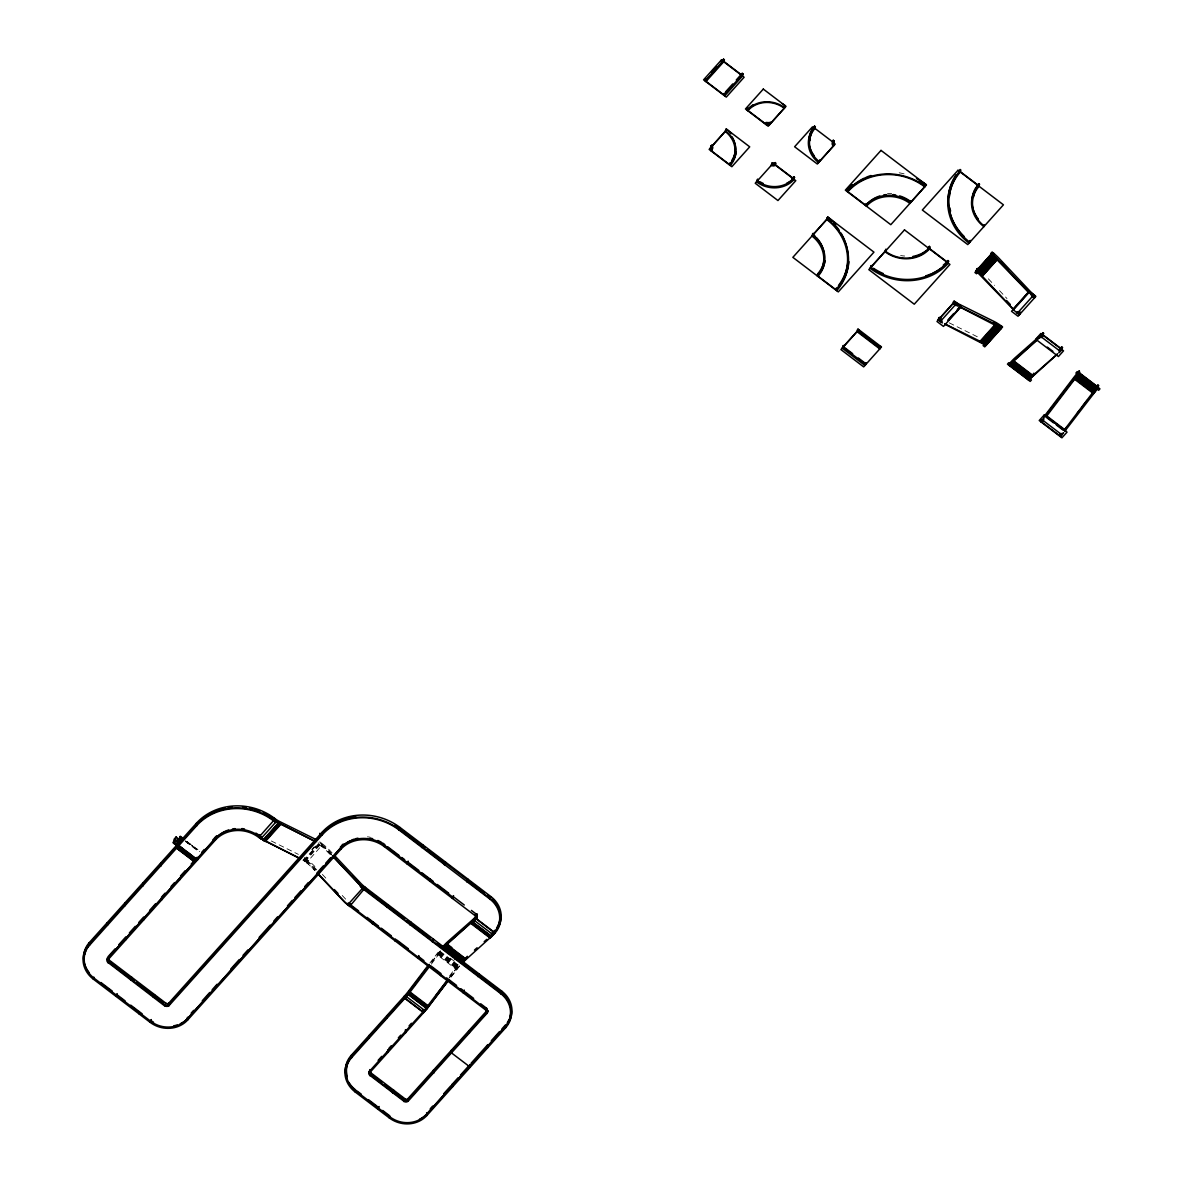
<?xml version="1.0" encoding="UTF-8"?>
<svg xmlns="http://www.w3.org/2000/svg" width="1183" height="1183" viewBox="0 0 1183 1183"><rect width="100%" height="100%" fill="white"/><g stroke="black" fill="none" stroke-linecap="round" stroke-linejoin="round"><path stroke-width="0.75" stroke-dasharray="5 3.75" d="M332.053 852.854L329.569 850.222A23.941 9.42 41.9 0 0 322.9 844.159L306.486 862.777L306.988 859.523A23.941 9.42 41.9 0 0 304.401 857.719M307.58 859.967L307.196 861.756L307.698 860.056L308.29 860.499A23.941 9.42 41.9 0 1 314.9 866.533M319.691 841.823A23.941 9.42 41.9 0 1 321.643 843.198L321.776 845.727M186.855 841.512L199.72 851.035M187.298 841.852L187.476 841.985M187.476 843.05L187.757 841.941M188.969 843.124L189.546 844.056M189.709 844.751L189.99 843.627M191.01 844.677L191.188 844.81M192.134 846.599L192.415 845.49M194.574 848.448L194.855 847.339M196.6 849.985L196.881 848.876M306.56 862.466L307.698 860.056M429.873 963.066L436.557 954.267A23.941 4.451 -52.7 0 1 439.07 951.058M431.677 962.163L437.148 954.755A19.845 3.697 -52.7 0 1 440.091 951.058M431.795 962.208L437.37 954.873A23.941 4.451 -52.7 0 1 440.401 951.058M431.277 964.175L437.961 955.376A19.845 3.697 -52.7 0 1 440.49 952.182M449.644 975.783L455.218 968.448A23.941 4.451 -52.7 0 1 458.25 964.633M449.126 977.75L455.81 968.951A19.845 3.697 -52.7 0 1 458.339 965.757M449.333 977.868L456.032 969.069A23.941 4.451 -52.7 0 1 458.546 965.875M451.048 976.892L456.623 969.557A19.845 3.697 -52.7 0 1 459.566 965.86M451.152 976.981L459.98 965.579M440.505 950.777L437.252 954.844L456.727 969.646M311.75 849.483L314.101 846.865M302.863 860.278L305.214 857.66M312.268 849.793L315.802 845.86M331.329 854.91L327.602 850.961A19.15 7.542 41.9 0 0 322.796 846.525L318.671 843.568L303.38 860.603L307.506 863.56A19.15 7.542 41.9 0 1 312.327 868.011L314.796 870.629M303.898 860.928L319.188 843.893M304.415 861.268L319.706 844.233M304.933 861.623L320.223 844.588M322.234 843.642L321.214 846.141L322.353 843.716M190.093 844.485L189.62 844.026M949.269 322.87L977.883 337.037M271.321 840.995L298.338 854.363M188.689 843.287L187.816 843.006L188.91 843.361M306.944 860.677L306.353 860.233A23.941 9.42 41.9 0 0 304.415 858.858M450.25 958.186L457.2 963.465M440.091 951.265L458.176 965.017M439.692 951.753L459.152 966.57M439.277 952.256L458.753 967.073M438.863 952.759L458.339 967.576M438.464 953.276L457.939 968.078M438.05 953.794L457.525 968.596M437.651 954.311L457.126 969.114M185.376 840.802L199.587 851.597M185.243 841.35L198.626 851.538M322.294 844.884L321.007 843.908A23.941 9.42 41.9 0 0 319.706 842.976M307.062 860.766L307.654 861.209A23.941 9.42 41.9 0 1 314.249 867.243L316.763 869.889M988.352 278.818L994.563 285.384M999.531 290.648L1006.97 298.545M328.933 850.932L331.417 853.564M331.61 854.806L327.883 850.858A19.845 7.808 41.9 0 0 318.094 842.858M329.732 854.2L327.247 851.568A19.845 7.808 41.9 0 0 317.99 843.908M322.368 874.444L326.094 878.392M342.227 895.487L345.954 899.435M315.728 869.816L313.244 867.183A19.845 7.808 41.9 0 0 303.44 859.183M315.077 870.525L312.608 867.893A19.845 7.808 41.9 0 0 303.336 860.233M367.41 836.839A32.163 28.954 14.2 0 1 370.19 837.209M322.264 844.869A23.941 9.42 41.9 0 1 328.904 850.902M899.198 172.792A56.03 50.44 14.2 0 1 906.326 174.493M887.487 193.568A32.163 28.954 14.2 0 1 891.671 193.554M904.67 256.016A31.128 28.022 14.2 0 1 900.633 255.558M192.74 846.111L191.779 845.401L192.74 846.111"/><path stroke-width="1.5" d="M174.507 842.917L175.897 845.076L176.578 844.144M941.106 318.538A15.734 6.196 41.9 0 1 939.834 317.636L938.725 317.976L938.252 320.061L942.452 322.915M939.361 317.266L938.962 319.07A19.845 7.808 41.9 0 0 942.186 321.303M957.269 309.547L959.62 306.929L1001.306 328.401L1001.173 325.872A23.941 9.42 41.9 0 0 994.119 321.495L959.147 304.179A15.734 6.196 41.9 0 1 954.489 301.31L952.98 303.454A19.845 7.808 41.9 0 0 956.204 305.687M954.001 300.94L953.542 303.025L957.742 305.879M986.489 343.351L986.016 345.436L944.877 324.231M1001.764 326.301L1000.744 328.815A19.845 7.808 41.9 0 0 999.132 327.647M448.919 979.908L428.852 1006.304A19.845 3.697 -52.7 0 1 423.691 1012.367L404.216 997.565L404.66 995.805A15.734 2.928 -52.7 0 0 408.682 990.925L428.749 964.529M334.538 855.486L360.593 883.11A15.734 6.196 41.9 0 0 365.399 887.427L501.71 991.088A26.972 24.281 14.2 0 1 506.25 1025.587L505.733 1027.643L426.9 1115.48A26.972 24.281 14.2 0 1 389.251 1117.891L355.166 1091.983L355.876 1090.977A25.937 23.349 14.2 0 1 351.514 1057.809L405.03 998.171L405.429 996.47M423.691 1012.367L424.135 1010.622A15.734 2.928 -52.7 0 0 424.801 1009.868M1043.169 419.196A15.734 2.928 -52.7 0 1 1042.504 419.965L1041.735 422.094A19.845 3.697 -52.7 0 0 1043.835 419.64M1060.352 433.54L1059.584 435.669A19.845 3.697 -52.7 0 0 1061.269 433.732M1061.831 433.392A15.734 2.928 -52.7 0 1 1061.166 434.161L1060.323 436.571L1063.621 432.667M1045.949 417.022A19.845 3.697 -52.7 0 0 1046.792 415.943L1074.667 379.285A19.845 3.697 -52.7 0 1 1079.724 373.148L1079.31 370.826L1078.837 372.822L1045.979 415.322A19.845 3.697 -52.7 0 1 1045.151 416.401M1064.685 431.337L1098.312 387.64L1097.972 385.022L1097.573 386.723A19.845 3.697 -52.7 0 0 1092.515 392.86L1064.641 429.518A19.845 3.697 -52.7 0 1 1064.227 430.065M350.493 840.581A31.128 28.022 14.2 0 0 341.325 847.324L340.808 849.364L187.772 1019.909A26.972 24.281 14.2 0 1 150.123 1022.334L93.324 979.14L94.034 978.134A25.937 23.349 14.2 0 1 87.779 947.406L90.115 943.206M316.452 839.812A23.941 9.42 41.9 0 0 314.589 838.821L279.617 821.52A15.734 6.196 41.9 0 1 274.53 818.311A56.03 50.44 14.2 0 0 196.319 823.324L89.302 942.585L88.784 944.625A26.972 24.281 14.2 0 0 93.324 979.14L93.841 977.084M276.127 822.673A19.845 7.808 41.9 0 1 273.45 820.78A54.98 49.509 14.2 0 0 196.689 825.704L89.597 945.247L88.784 944.625L197.132 823.945A54.98 49.509 14.2 0 1 213.324 812.041M228.6 829.963A31.128 28.022 14.2 0 0 215.794 838.141L108.777 957.402L108.259 959.443A2.07 1.863 14.2 0 0 108.614 962.09L165.413 1005.284A2.07 1.863 14.2 0 0 168.311 1005.106L169.11 1005.727L169.627 1003.672A3.105 2.795 14.2 0 1 167.572 1004.648M107.416 957.742A3.105 2.795 14.2 0 0 108.496 960.759L107.978 962.799L109.132 960.049A2.07 1.863 14.2 0 1 108.777 957.402M117.191 993.661L116.038 996.411L116.555 994.371L125.073 1000.848M144.444 917.638L143.927 919.694L143.646 917.032L138.884 922.326M131.845 977.335L130.692 980.086L131.209 978.045L134.049 980.204M177.391 845.934L173.265 842.799L174.212 839.087L176.104 836.972L180.23 840.107M173.265 842.799L175.173 840.684L176.104 836.972M179.609 842.577L180.777 837.963M139.283 1011.642L138.766 1013.683L139.476 1012.692M178.87 879.028L179.609 879.93M195.801 825.379L196.319 823.324L196.615 825.985L195.801 825.379A56.03 50.44 14.2 0 1 274.012 820.366L315.595 841.838M154.559 994.607L153.406 997.358L153.923 995.317L136.888 982.363M151.276 1019.569L150.123 1022.334L150.64 1020.278A26.972 24.281 14.2 0 0 153.539 1022.216M262.123 838.289A19.845 7.808 41.9 0 1 259.432 836.396A32.163 28.954 14.2 0 0 214.537 839.279L107.52 958.541A3.105 2.795 14.2 0 0 108.052 962.518L164.777 1005.994L165.413 1005.284L165.931 1003.243L109.132 960.049M442.945 948.027L470.612 923.243L490.087 938.06L494.952 933.15L495.47 931.11A26.972 24.281 14.2 0 0 490.93 896.61L400.061 827.494A56.03 50.44 14.2 0 0 321.85 832.507L168.829 1003.066L168.311 1005.106L322.663 833.128A54.98 49.509 14.2 0 1 355.595 816.433M216.8 835.671A32.163 28.954 14.2 0 0 214.981 837.52L215.276 840.181A31.128 28.022 14.2 0 1 258.722 837.401L300.305 858.873M215.794 838.141L215.276 840.181L108.259 959.443L107.964 956.781L115.106 948.825M94.034 978.134L150.833 1021.328A25.937 23.349 14.2 0 0 187.047 1019.007L187.476 1017.247M187.772 1019.909L188.289 1017.868L341.325 847.324M259.358 836.692L259.876 834.651L259.24 835.361L258.722 837.401L274.086 820.07A19.845 7.808 41.9 0 0 280.475 824.093L315.447 841.409M274.012 820.366L274.53 818.311L273.894 819.02A15.734 6.196 41.9 0 0 274.308 819.346M340.512 846.703L340.808 849.364A31.128 28.022 14.2 0 1 384.253 846.584L475.137 915.686A2.07 1.863 14.2 0 1 475.477 918.348L494.952 933.15A26.972 24.281 14.2 0 0 490.413 898.651L490.93 896.61M350.227 905.794L350.745 903.753M364.246 890.178L365.399 887.427L364.882 889.468M187.047 1019.007L340.068 848.448A32.163 28.954 14.2 0 1 384.963 845.579L384.253 846.584L384.771 844.529A31.128 28.022 14.2 0 0 382.582 843.006M372.837 921.734L372.32 923.79L373.029 922.784M395.048 825.187A54.98 49.509 14.2 0 1 399.425 828.204L398.908 830.244L400.061 827.494M388.113 904.699L386.959 907.45L387.477 905.409L404.527 918.378M408.135 861.106L406.982 863.856L407.499 861.815L418.856 870.451M395.551 939.021L395.033 941.062L395.743 940.056M422.775 844.78L421.621 847.531L422.139 845.49L424.978 847.649M370.619 1070.245L370.102 1072.286A2.07 1.863 14.2 0 0 370.456 1074.948L404.527 1100.855A2.07 1.863 14.2 0 0 407.425 1100.678L408.239 1101.284L407.943 1098.637A2.07 1.863 14.2 0 1 405.044 1098.815L370.974 1072.907A2.07 1.863 14.2 0 1 370.619 1070.245L369.821 1069.624L370.102 1072.286L425.2 1010.888L448.815 979.835M410.205 922.696L409.688 924.736L410.841 921.986M430.213 879.087L429.695 881.128L430.405 880.137M387.211 1051.51L387.95 1052.412L387.654 1049.75M404.956 998.467L405.473 996.426L404.616 995.849M418.9 955.583L417.747 958.334L418.264 956.293L423.943 960.611M444.985 864.093L445.503 862.052L444.35 864.803L444.985 864.093L399.543 829.534A56.03 50.44 14.2 0 0 321.332 834.547L321.85 832.507L322.663 833.128L322.146 835.168L319.721 833.32M393.052 1090.889L392.534 1092.929L393.688 1090.179L393.052 1090.889L404.409 1099.525A3.105 2.795 14.2 0 0 405.104 1099.939M432.919 939.967L432.401 942.008L433.555 939.258M355.876 1090.977L389.961 1116.9L389.251 1117.891L389.769 1115.85L382.671 1110.453M422.804 1012.042L423.322 1010.001A15.734 2.928 -52.7 0 0 423.647 1009.631M424.564 1009.809A19.845 3.697 -52.7 0 1 422.878 1011.746L423.277 1010.045L424.135 1010.622L423.618 1012.663L404.142 997.846L404.66 995.805L351.159 1055.443L350.641 1057.484A26.972 24.281 14.2 0 0 355.166 1091.983L355.684 1089.942A26.972 24.281 14.2 0 1 348.881 1082.401M453.562 895.664L452.409 898.415L452.926 896.374L464.283 905.01M441.185 974.615L440.475 975.62M467.581 880.048L467.063 882.089L468.217 879.339M455.751 958.585L456.268 956.544M475.847 913.823A2.07 1.863 14.2 0 1 475.995 916.307L475.477 918.348L470.612 923.243M361.185 887.294A19.845 7.808 41.9 0 0 364.32 889.882L500.631 993.557A25.937 23.349 14.2 0 1 504.993 1026.726L426.161 1114.578L426.9 1115.48L427.418 1113.44L469.577 1066.46L469.947 1064.523L470.243 1067.184L450.767 1052.367L451.285 1050.327L451.581 1052.988M476.291 918.954L476.808 916.914A3.105 2.795 14.2 0 0 477.355 915.967M464.342 990.141L463.189 992.892L463.706 990.851L460.867 988.692M478.361 974.526L477.843 976.567L478.997 973.816M452.113 1084.397L452.409 1087.059L452.113 1084.397L458.058 1077.772M706.014 81.686L706.532 79.645L724.366 59.771L723.552 59.15L721.172 61.797M468.941 1030.659L468.424 1032.7L469.488 1032.818M494.139 932.529L494.657 930.489L495.47 931.11A15.734 2.928 -52.7 0 1 491.729 934.881M723.552 59.15L723.035 61.191L705.201 81.065L705.719 79.024L706.532 79.645M723.848 61.812L724.366 59.771M480.742 1003.805L486.42 1008.123L485.902 1010.178A2.07 1.863 14.2 0 1 486.257 1012.825L487.071 1013.447L487.588 1011.406A3.105 2.795 14.2 0 0 488.002 1010.785M347.684 903.368A19.845 7.808 41.9 0 0 350.301 905.498L486.538 1009.469L485.902 1010.178L345.318 902.866A20.495 8.074 41.9 0 1 343.351 900.884L317.281 873.261M486.257 1012.825L486.775 1010.785L407.943 1098.637L407.425 1100.678L487.588 1011.406M712.536 146.47A3.105 2.795 14.2 0 0 711.574 145.258L710.421 148.008A2.07 1.863 14.2 0 1 710.776 150.67L711.294 148.629A2.07 1.863 14.2 0 0 711.722 147.254M723.863 95.261L724.38 93.22L724.676 95.882L742.51 76.008L743.028 73.952L742.214 73.346L736.27 79.971M711.057 147.298L711.574 145.258M711.589 151.291L712.107 149.25A3.105 2.795 14.2 0 0 712.743 147.195M487.78 1044.648L487.085 1046.896L487.899 1047.517M501.71 991.088L501.193 993.129A26.972 24.281 14.2 0 1 505.733 1027.643L505.437 1024.981L501.903 1028.914M725.075 131.683L726.229 128.932A26.972 24.281 14.2 0 1 731.124 133.723M726.229 128.932L725.711 130.973A26.972 24.281 14.2 0 1 730.251 165.472L730.769 163.431A26.972 24.281 14.2 0 0 736.225 152.06M741.697 75.387L742.214 73.346M729.438 164.866L729.955 162.825L730.769 163.431M747.907 110.803L748.425 108.762A25.937 23.349 14.2 0 1 753.231 104.695M765.756 124.378L766.273 122.337L766.569 124.999A2.07 1.863 14.2 0 1 769.468 124.821L769.985 122.766A2.07 1.863 14.2 0 0 769.261 122.411M770.103 124.111L770.621 122.056M757.15 181.132L757.667 179.091L756.514 181.842A26.972 24.281 14.2 0 0 794.163 179.432L793.867 176.77A25.937 23.349 14.2 0 1 791.619 178.958M784.107 108.481L785.275 105.731A26.972 24.281 14.2 0 0 782.377 103.793M785.275 105.731L784.758 107.771A26.972 24.281 14.2 0 0 747.094 110.196L747.612 108.141L748.425 108.762M771.168 165.516L772.322 162.766A2.07 1.863 14.2 0 0 775.22 162.574L775.501 165.236M772.322 162.766L771.804 164.807A2.07 1.863 14.2 0 0 774.702 164.629L775.22 162.574M793.364 178.81L793.867 176.77M834.059 140.881L833.557 142.921A2.07 1.863 14.2 0 0 833.897 145.568L834.414 143.527A2.07 1.863 14.2 0 1 834.059 140.881L833.261 140.259L832.743 142.3L835.168 144.149L817.335 164.023L794.621 146.751L812.455 126.877L814.895 128.725L814.599 126.063L814.081 128.104A26.972 24.281 14.2 0 0 818.606 162.603L819.124 160.563M819.242 161.894L819.76 159.853M833.261 146.278L833.778 144.237A3.105 2.795 14.2 0 1 833.261 140.259M812.588 235.343L813.105 233.302L811.952 236.053A31.128 28.022 14.2 0 1 817.187 275.861L817.704 273.82A31.128 28.022 14.2 0 0 816.418 237.546M826.606 219.727L827.76 216.962A56.03 50.44 14.2 0 1 835.656 224.208M827.76 216.962L827.242 219.018A56.03 50.44 14.2 0 1 836.662 290.663L837.18 288.622A56.03 50.44 14.2 0 0 848.906 261.709M818 276.467L818.518 274.426A32.163 28.954 14.2 0 0 825.024 260.866M852.366 184.622A56.03 50.44 14.2 0 0 847.501 189.339L846.984 191.38A56.03 50.44 14.2 0 1 925.195 186.367L925.712 184.326A56.03 50.44 14.2 0 0 916.5 178.559M847.797 192.001L848.315 189.96A54.98 49.509 14.2 0 1 864.507 178.042M835.849 290.042L836.366 288.001L837.18 288.622M865.645 205.576L866.163 203.535L866.459 206.182A31.128 28.022 14.2 0 1 909.904 203.402L911.058 200.652L910.54 202.692M842.843 347.462L843.361 345.421L842.207 348.172L864.921 365.458L866.074 362.693L865.557 364.748M870.747 267.521L871.25 265.48L870.096 268.23A56.03 50.44 14.2 0 0 948.308 263.218L948.012 260.556A54.98 49.509 14.2 0 1 943.25 265.199M856.862 331.846L858.015 329.096L881.483 346.989L863.649 366.878L840.936 349.591L858.769 329.717M858.015 329.096L857.498 331.136L880.211 348.408L880.729 346.368L879.575 349.118M884.751 251.905L885.904 249.155L885.387 251.195A31.128 28.022 14.2 0 0 928.847 248.415L929.35 246.375L929.646 249.022M924.559 187.077L925.712 184.326M960.433 172.127L960.138 169.465L959.635 171.505A56.03 50.44 14.2 0 0 969.04 243.166L970.193 240.4L969.676 242.456M947.509 262.611L948.012 260.556M978.282 185.701L978.799 183.646L979.095 186.308A31.128 28.022 14.2 0 0 984.33 226.116M983.694 226.825L984.212 224.785M1019.879 312.83L1019.302 314.826L1015.265 311.395M991.458 254.863A19.845 7.808 41.9 0 0 990.925 254.463L991.428 252.748L992.641 252.497A23.941 9.42 41.9 0 1 999.28 258.545L1030.304 291.432A15.734 6.196 41.9 0 0 1034.696 295.425L1034.593 297.791L1030.541 294.36M443.862 946.829A19.845 3.697 -52.7 0 1 446.908 943.871L470.849 922.784A19.845 3.697 -52.7 0 0 475.551 918.052L476.039 916.248L476.808 916.914M1029.121 378.072L1028.559 380.187L1057.41 354.175M1040.863 337.732A19.845 3.697 -52.7 0 0 1043.317 335.129L1042.992 332.704L1039.265 338.116M1058.741 352.918L1061.905 349.606L1062.467 347.521L1061.654 346.9L1061.166 348.704A19.845 3.697 -52.7 0 1 1059.11 350.893M350.301 905.498L350.804 903.797M364.32 889.882L365.458 887.472L349.591 906.503L350.109 904.463L349.665 906.208A19.845 7.808 41.9 0 1 343.632 900.781L318.804 874.474M978.637 269.325A23.941 9.42 41.9 0 0 978.001 268.822L976.774 269.073L976.197 271.084L1014.526 310.7M977.409 268.364L976.907 270.079A19.845 7.808 41.9 0 1 980.544 273.125M992.064 252.038L991.487 254.049L1028.826 292.674L1013.535 309.709M1020.515 312.12L1020.027 313.82A19.845 7.808 41.9 0 1 1017.395 311.676M1035.169 295.794L1034.031 298.205A19.845 7.808 41.9 0 1 1031.931 296.504M176.504 844.425L173.842 843.494L174.522 842.74M429.34 965.017L405.725 996.086L350.641 1057.484L351.44 1058.105L351.957 1056.049L405.473 996.426M412.837 987.14L417.303 981.269M430.154 965.639L410.087 992.034A19.845 3.697 -52.7 0 1 407.558 995.214M446.893 980.677L427.935 1005.609A19.845 3.697 -52.7 0 1 425.422 1008.788M435.965 995.465L445.991 982.274M1045.225 416.52L1073.957 378.752A19.845 3.697 -52.7 0 1 1078.911 372.527L1098.386 387.329A19.845 3.697 -52.7 0 0 1093.329 393.481L1073.957 378.752M1064.863 429.651L1067.081 426.708M1077.121 413.518L1079.354 410.575M1081.587 407.647L1087.162 400.312M87.779 947.406L89.671 944.951M1042.134 420.394L1041.321 419.773L1040.848 421.769L1044.16 417.865M1079.31 370.826L1078.852 371.344A23.941 4.451 -52.7 0 0 1073.262 378.176L1045.388 414.834A15.734 2.928 -52.7 0 1 1044.707 415.721M1097.972 385.022L1097.513 385.54A23.941 4.451 -52.7 0 0 1095.976 387.314M1098.785 385.628L1098.327 386.161A23.941 4.451 -52.7 0 0 1097.306 387.329M711.663 72.4L716.41 67.106M725.563 91.89L732.706 83.949M743.028 73.952L723.937 94.965L706.088 81.39L723.922 61.516L741.771 75.091M175.01 843.73L175.69 842.976M177.642 849.01L179.964 846.422M178.751 849.867L181.088 847.265M179.875 850.71L182.197 848.122M180.984 851.553L183.321 848.965M182.108 852.411L184.43 849.823M183.217 853.254L185.539 850.666M184.341 854.096L186.663 851.509M185.45 854.954L187.772 852.366M186.574 855.797L188.896 853.209M187.683 856.655L190.005 854.052M188.792 857.498L191.128 854.91M189.916 858.34L192.238 855.753M191.025 859.198L193.361 856.61M192.149 860.041L194.47 857.453M193.258 860.884L195.579 858.296M118.67 944.862L125.797 936.906L126.093 939.568M129.376 932.929L135.32 926.304M149.59 910.407L155.535 903.782M165.043 893.18L161.48 897.158L161.775 899.805M170.988 886.555L174.552 882.577M180.496 875.952L185.258 870.644M191.202 864.019L194.766 860.056M201.894 852.1L204.275 849.453M212.6 840.167L214.981 837.52M260.748 838.924L276.023 821.889M262.922 840.241L278.212 823.205M263.158 840.388L278.449 823.353M263.72 840.699L278.996 823.664M264.267 841.009L279.543 823.974M264.8 841.29L280.09 824.255M265.332 841.557L280.622 824.521M191.188 1013.121L193.657 1010.371M202.293 1000.744L209.702 992.493M212.171 989.742L217.095 984.241M230.67 969.114L239.321 959.487M243.018 955.361L247.957 949.86M259.062 937.483L270.168 925.106M273.864 920.98L277.576 916.855M287.454 905.853L292.378 900.352M294.848 897.586L301.029 890.71M304.726 886.585L308.423 882.459M317.059 872.832L323.24 865.956M325.709 863.206L330.649 857.705M347.58 904.965L362.87 887.93L501.193 993.129L500.557 993.838L501.074 991.798A25.937 23.349 14.2 0 1 509.977 1017.01M976.966 271.676L992.256 254.641M977.217 271.883L992.507 254.848M978.237 272.711L993.513 255.676M978.725 273.14L994.016 256.105M979.228 273.584L994.504 256.548M979.701 274.027L994.992 256.992M980.189 274.471L995.48 257.436M980.663 274.929L995.953 257.894M981.121 275.388L996.411 258.352M940.278 321.599L955.568 304.563M981.579 275.846L996.87 258.811M982.038 276.319L997.313 259.284M982.955 275.506L996.958 259.89M947.864 320.031L953.749 313.48M948.396 320.297L960.167 307.196M979.849 341.547L995.125 324.497M980.352 341.798L995.642 324.763M980.855 342.064L996.145 325.029M981.372 342.345L996.648 325.31M981.875 342.641L997.165 325.606M982.393 342.952L997.683 325.916M1013.062 309.207L1028.352 292.171M982.91 343.262L998.201 326.227M983.428 343.602L998.718 326.567M442.605 946.918L443.152 946.296A23.941 4.451 -52.7 0 1 448.327 941.15L472.254 920.063A15.734 2.928 -52.7 0 0 475.995 916.307M983.945 343.942L999.236 326.907M984.981 344.667L1000.271 327.632M985.247 344.859L1000.537 327.824M1017.291 313.288L1032.582 296.253M457.037 957.165L455.115 959.295L455.632 957.254L499.655 990.718M378.131 1060.352L381.71 1056.375M388.837 1048.434L391.218 1045.772M398.346 1037.831L400.726 1035.184M409.052 1025.898L411.433 1023.251M424.135 1010.622L369.377 1071.384A3.105 2.795 14.2 0 0 369.895 1075.362L403.965 1101.284A3.105 2.795 14.2 0 0 408.312 1101.003L487.145 1013.151A3.105 2.795 14.2 0 0 486.612 1009.173M1037.565 339.698L1009.084 365.37L1010.105 362.767A23.941 4.451 -52.7 0 1 1015.28 357.606L1039.206 336.519M430.257 1108.767L432.682 1106.061M443.61 1093.876L450.9 1085.743M460.438 1075.125L468.764 1065.839M471.13 1063.206L487.603 1044.855M491.315 1040.715L499.551 1031.532M470.76 1065.129L506.25 1025.587M1010.918 363.373L1008.729 362.723L1007.458 364.142L1030.186 381.414L1031.458 379.994L1029.831 378.767M1042.992 332.704L1042.622 333.118A15.734 2.928 -52.7 0 1 1041.646 334.168M1043.805 333.325L1043.436 333.739A15.734 2.928 -52.7 0 1 1040.33 336.874M1061.654 346.9L1061.284 347.314A15.734 2.928 -52.7 0 1 1059.362 349.31M1062.467 347.521L1062.097 347.935A15.734 2.928 -52.7 0 1 1059.273 350.789M475.551 918.052L495.026 932.855A19.845 3.697 -52.7 0 1 490.324 937.601L462.804 962.415L457.244 958.171M1057.277 354.057L1033.336 375.144A19.845 3.697 -52.7 0 0 1028.633 379.876L1009.158 365.074A19.845 3.697 -52.7 0 1 1013.861 360.327L1038.689 338.308M474.442 950.097L477.104 947.76M484.187 941.668L486.849 939.332M960.019 306.767L994.992 324.068A19.845 7.808 41.9 0 1 1001.38 328.105L986.09 345.14A19.845 7.808 41.9 0 0 983.945 343.602M944.729 323.802L979.701 341.103A19.845 7.808 41.9 0 1 983.413 343.247M300.171 858.444L265.199 841.128A19.845 7.808 41.9 0 1 258.796 837.106M953.365 301.65L953.853 302.02A15.734 6.196 41.9 0 0 954.267 302.316M938.725 317.976L939.198 318.345A15.734 6.196 41.9 0 0 940.899 319.528M847.501 189.339L848.315 189.96M1040.848 336.563L1060.323 351.381M1047.31 347.107L1052.87 351.336M1078.231 373.503L1097.706 388.32M1078.024 373.739L1097.499 388.542M1077.624 374.212L1098.652 390.286L1099.939 388.867L1077.21 371.595L1075.938 373.015L1077.565 374.242A23.941 4.451 -52.7 0 1 1078.127 373.739M1077.21 374.686L1096.685 389.503M1076.796 375.174L1096.271 389.991M1076.382 375.676L1095.857 390.479M1075.983 376.164L1095.458 390.981M1075.569 376.682L1095.044 391.484M1075.17 377.185L1094.63 392.002M1074.755 377.702L1094.231 392.519M1074.356 378.22L1093.831 393.037M1013.624 360.785L1033.099 375.588M1013.284 361.096L1032.759 375.898M1032.404 376.224L1012.929 361.421A23.941 4.451 -52.7 0 1 1013.373 360.785M1012.574 361.761L1032.049 376.564M1012.204 362.102L1031.68 376.919M1011.835 362.471L1031.31 377.288M1030.925 377.658L1011.45 362.856A23.941 4.451 -52.7 0 1 1011.923 362.294M1011.066 363.24L1030.541 378.042M1010.681 363.639L1030.156 378.456M1010.282 364.053L1029.757 378.871M1009.898 364.482L1029.358 379.285M1009.69 364.704L1029.166 379.506M711.294 148.629L712.107 149.25M1046.083 415.41L1065.543 430.228M1045.654 415.972L1065.129 430.775M1046.615 417.584L1053.565 422.863M1056.345 424.993L1063.295 430.272M1042.43 419.995L1061.905 434.812M1059.983 433.969L1060.781 434.575M817.704 273.82L818.518 274.426M857.379 329.806L880.093 347.077M879.649 348.837L856.936 331.551L842.917 347.166L865.631 364.453M844.144 347.211L852.662 353.687M858.34 358.005L865.438 363.403M399.425 828.204L420.719 844.411M427.817 849.808L484.616 893.002M487.455 895.161L490.294 897.32L489.777 899.361L490.413 898.651L467.699 881.379M387.61 846.703L398.982 855.339M401.821 857.498L404.66 859.657M421.695 872.61L433.052 881.246M437.311 884.485L448.668 893.135M471.396 910.407L475.655 913.646L475.137 915.686L475.847 914.681A3.105 2.795 14.2 0 1 476.365 918.673A19.845 3.697 -52.7 0 1 474.309 920.862M384.963 845.579L453.119 897.409M473.895 920.108L493.37 934.925M472.313 921.661L491.788 936.463M472.135 921.838L491.61 936.64M471.751 922.208L491.226 937.025M471.366 922.563L490.841 937.38M470.982 922.917L490.457 937.72M451.847 947.627L447.721 944.492A19.845 3.697 -52.7 0 0 446.997 945.143M446.686 944.33L466.146 959.132M446.331 944.64L465.806 959.443M445.976 944.966L465.451 959.768M445.621 945.306L465.096 960.108M445.252 945.646L464.727 960.463M444.882 946.016L464.357 960.818M444.497 946.4L463.973 961.202M444.113 946.784L463.588 961.587M443.729 947.184L463.204 962.001M443.329 947.598L450.294 952.892M363.92 887.487A15.734 6.196 41.9 0 0 364.763 888.137L386.057 904.33M407.366 920.537L430.08 937.808M437.178 943.206L454.213 956.16M351.528 905.542L358.626 910.94M367.159 917.416L378.516 926.067M381.355 928.226L391.292 935.783M396.97 940.101L408.327 948.736M431.041 966.008L440.993 973.579M446.671 977.897L456.608 985.454M465.126 991.931L473.644 998.408M487.278 1046.689L488.076 1047.295M428.852 1006.304L409.377 991.502A15.734 2.928 -52.7 0 1 409.141 991.99M408.948 992.049L428.423 1006.866M408.519 992.611L427.995 1007.413M408.076 993.158L427.551 1007.975M407.647 993.705L427.122 1008.522M407.455 993.957L426.93 1008.759M405.725 996.086L425.2 1010.888M180.112 836.78L182.744 838.791M179.964 837.342L182.611 839.353L182.892 838.229L180.245 836.233L177.968 845.254L178.781 845.86L179.298 843.819L175.173 840.684M178.855 845.579L196.703 859.154M177.687 846.865L195.535 860.44M176.533 848.167L194.382 861.742M426.605 1112.819L427.418 1113.44A26.972 24.281 14.2 0 1 419.477 1119.281M381.695 1082.253L370.338 1073.617A3.105 2.795 14.2 0 1 369.155 1071.31M384.534 1084.412L391.632 1089.809M357.103 1091.022L361.362 1094.26M368.46 1099.658L376.978 1106.135M108.496 960.759L129.79 976.966M155.343 996.397L163.875 1002.873M100.939 982.496L112.296 991.132M130.766 1005.166L142.123 1013.801M991.428 252.748L992.005 253.206A23.941 9.42 41.9 0 1 992.641 253.709M1034.534 296.504L1034.06 296.134A15.734 6.196 41.9 0 1 1033.217 295.454M976.774 269.073L977.365 269.532A23.941 9.42 41.9 0 1 978.001 270.035M362.87 887.93L360.608 885.83A20.495 8.074 41.9 0 1 358.641 883.849L332.571 856.226M1001.129 261.887L1008.581 269.768M1020.988 282.929L1029.668 292.142A15.734 6.196 41.9 0 0 1030.437 292.926M1006.526 300.497L1010.252 304.445M1013.343 309.103L982.319 276.216A19.845 7.808 41.9 0 0 976.271 270.789L991.561 253.754A19.845 7.808 41.9 0 1 997.594 259.181L1028.633 292.068A19.845 7.808 41.9 0 0 1029.565 293.029M333.902 856.196L336.386 858.828M352.519 875.923L358.715 882.503M332.852 856.122L358.922 883.745A19.845 7.808 41.9 0 0 364.956 889.172M334.331 889.557L338.057 893.49M164.851 1005.713A3.105 2.795 14.2 0 0 169.184 1005.432L322.22 834.873A54.98 49.509 14.2 0 1 398.982 829.963L489.851 899.065A25.937 23.349 14.2 0 1 494.213 932.248A19.845 3.697 -52.7 0 1 491.374 935.235M341.399 845.756A32.163 28.954 14.2 0 1 343.307 843.997M351.676 840.048A31.128 28.022 14.2 0 1 354.146 839.146M355.403 838.777A31.128 28.022 14.2 0 1 357.991 838.185M370.042 838.126A31.128 28.022 14.2 0 1 372.704 838.703M377.821 840.477A31.128 28.022 14.2 0 1 381.429 842.296M188.289 1017.868A26.972 24.281 14.2 0 1 180.348 1023.709M177.184 1024.951A26.972 24.281 14.2 0 1 173.857 1025.794M168.829 1003.066A2.07 1.863 14.2 0 1 165.931 1003.243M232.459 829.002A31.128 28.022 14.2 0 1 235.092 828.618M241.82 828.588A31.128 28.022 14.2 0 1 244.511 828.958M255.898 833.113A31.128 28.022 14.2 0 1 259.24 835.361A15.734 6.196 41.9 0 0 260.94 836.573M214.892 811.331A54.98 49.509 14.2 0 1 224.844 808.152M228.304 807.501A54.98 49.509 14.2 0 1 231.824 807.057M242.53 807.013A54.98 49.509 14.2 0 1 246.094 807.427M249.628 808.048A54.98 49.509 14.2 0 1 253.132 808.876M254.863 809.379A54.98 49.509 14.2 0 1 259.949 811.154M263.247 812.588A54.98 49.509 14.2 0 1 266.441 814.2M267.994 815.072A54.98 49.509 14.2 0 1 272.474 817.971M88.947 972.308A26.972 24.281 14.2 0 1 89.302 942.585M84.88 954.149A25.937 23.349 14.2 0 1 88.207 945.661M363.092 886.792A15.734 6.196 41.9 0 1 362.693 886.437M360.682 886.836A19.845 7.808 41.9 0 1 360.194 886.363M349.695 904.137A15.734 6.196 41.9 0 1 348.453 903.117M264.253 839.59A19.845 7.808 41.9 0 1 263.72 839.279M262.212 837.387A15.734 6.196 41.9 0 1 261.369 836.854M278.981 822.229A15.734 6.196 41.9 0 1 278.537 822.008M277.709 821.549A15.734 6.196 41.9 0 1 277.28 821.313M276.438 820.795A15.734 6.196 41.9 0 1 275.166 819.952M492.808 899.479A25.937 23.349 14.2 0 1 496.564 928.049M494.657 930.489A15.734 2.928 -52.7 0 1 494.331 930.858M493.681 931.568A15.734 2.928 -52.7 0 1 492.719 932.544M492.409 932.855A15.734 2.928 -52.7 0 1 491.507 933.727M473.91 921.276A19.845 3.697 -52.7 0 1 472.017 923.095M477.074 913.808A3.105 2.795 14.2 0 1 477.37 914.503M476.808 916.914A15.734 2.928 -52.7 0 1 476.483 917.283M475.182 918.659A15.734 2.928 -52.7 0 1 473.658 920.152M463.322 960.197A19.845 3.697 -52.7 0 1 463.706 959.812M464.475 959.073A19.845 3.697 -52.7 0 1 464.845 958.718M444.971 945.838A23.941 4.451 -52.7 0 1 445.459 945.321M445.947 944.818A23.941 4.451 -52.7 0 1 446.42 944.33M447.366 943.398A23.941 4.451 -52.7 0 1 447.825 942.969M448.727 942.141A23.941 4.451 -52.7 0 1 449.141 941.772M463.13 960.566A23.941 4.451 -52.7 0 1 463.632 960.034M464.12 959.517A23.941 4.451 -52.7 0 1 464.608 959.014M465.555 958.053A23.941 4.451 -52.7 0 1 466.028 957.594M466.486 957.151A23.941 4.451 -52.7 0 1 467.389 956.322M445.074 947.036A19.845 3.697 -52.7 0 1 445.473 946.622M445.858 946.237A19.845 3.697 -52.7 0 1 446.627 945.498M463.337 961.646A19.845 3.697 -52.7 0 1 466.383 958.688M408.815 992.419A15.734 2.928 -52.7 0 1 408.15 993.262M407.47 994.09A15.734 2.928 -52.7 0 1 407.144 994.489M406.464 995.287A15.734 2.928 -52.7 0 1 406.139 995.672M407.144 995.731A19.845 3.697 -52.7 0 1 405.03 998.171M426.812 1007.458A15.734 2.928 -52.7 0 1 426.471 1007.872M425.806 1008.685A15.734 2.928 -52.7 0 1 425.126 1009.483M409.274 991.413A19.845 3.697 -52.7 0 1 404.216 997.565M426.161 1114.578A25.937 23.349 14.2 0 1 389.961 1116.9M408.756 1099.244A3.105 2.795 14.2 0 1 406.287 1100.22M347.27 1076.175A25.937 23.349 14.2 0 1 351.957 1056.049L351.159 1055.443A26.972 24.281 14.2 0 0 347.358 1079.443M486.42 1008.123A2.07 1.863 14.2 0 1 487.13 1010.149M508.867 1019.85A25.937 23.349 14.2 0 1 507.344 1022.526M866.074 177.346A54.98 49.509 14.2 0 1 870.954 175.528M919.161 181.088A54.98 49.509 14.2 0 1 925.076 185.036M866.976 204.141A31.128 28.022 14.2 0 1 879.782 195.979M883.627 195.003A31.128 28.022 14.2 0 1 886.274 194.618M893.002 194.589A31.128 28.022 14.2 0 1 895.694 194.958M899.657 195.905A31.128 28.022 14.2 0 1 910.422 201.361M809.897 140.673A25.937 23.349 14.2 0 1 815.412 126.685M814.229 155.786A26.972 24.281 14.2 0 1 814.599 126.063M1044.042 416.564A15.734 2.928 -52.7 0 1 1043.702 416.978M1046.201 415.455A15.734 2.928 -52.7 0 1 1045.846 415.913M1065.454 430.139A19.845 3.697 -52.7 0 1 1064.611 431.218M1062.925 433.318A19.845 3.697 -52.7 0 1 1060.397 436.276L1040.922 421.473A19.845 3.697 -52.7 0 0 1042.607 419.536M1092.737 392.978A23.941 4.451 -52.7 0 1 1093.21 392.357M1093.713 391.706A23.941 4.451 -52.7 0 1 1094.231 391.055M1094.733 390.42A23.941 4.451 -52.7 0 1 1095.251 389.784M1075.569 376.874A23.941 4.451 -52.7 0 1 1076.072 376.224M1076.589 375.588A23.941 4.451 -52.7 0 1 1077.092 374.967M1059.524 351.913A19.845 3.697 -52.7 0 0 1061.979 349.31L1042.504 334.508A19.845 3.697 -52.7 0 1 1040.448 336.711M1028.648 378.353A19.845 3.697 -52.7 0 1 1029.062 377.909M1029.875 377.066A19.845 3.697 -52.7 0 1 1030.275 376.652M1031.428 375.529A19.845 3.697 -52.7 0 0 1031.044 375.883A23.941 4.451 -52.7 0 1 1031.561 375.469M1032.168 374.848A19.845 3.697 -52.7 0 1 1032.522 374.523A23.941 4.451 -52.7 0 0 1032.034 374.981M1009.971 365.68A19.845 3.697 -52.7 0 1 1011.628 363.906M1012.426 363.077A19.845 3.697 -52.7 0 1 1012.811 362.693M1013.58 361.954A19.845 3.697 -52.7 0 1 1014.319 361.273M1013.846 360.312A23.941 4.451 -52.7 0 1 1014.319 359.854M1015.236 358.996A23.941 4.451 -52.7 0 1 1015.665 358.597M1029.58 377.569A23.941 4.451 -52.7 0 1 1030.082 377.022M1033.439 373.606A23.941 4.451 -52.7 0 1 1033.883 373.192M981.047 273.598A19.845 7.808 41.9 0 1 982.481 275.018M1018.992 312.135A15.734 6.196 41.9 0 1 1018.578 311.794M1034.667 297.495A19.845 7.808 41.9 0 1 1033.084 296.238M1019.376 314.53A19.845 7.808 41.9 0 1 1016.759 312.386M991.99 255.291A19.845 7.808 41.9 0 1 993.543 256.593M994.06 257.051A19.845 7.808 41.9 0 1 996.027 258.929M1032.803 295.114A15.734 6.196 41.9 0 1 1032.005 294.404M1031.606 294.035A15.734 6.196 41.9 0 1 1030.822 293.295M993.276 254.227A23.941 9.42 41.9 0 1 993.912 254.759M964.13 236.437A56.03 50.44 14.2 0 1 956.027 174.744M969.749 242.16A54.98 49.509 14.2 0 1 960.507 171.831L978.356 185.406A32.163 28.954 14.2 0 0 983.768 226.544M950.585 211.121A54.98 49.509 14.2 0 1 949.919 207.883M949.446 196.496A54.98 49.509 14.2 0 1 960.951 170.071M973.328 197.398A31.128 28.022 14.2 0 1 979.613 184.267M978.371 219.092A32.163 28.954 14.2 0 1 975.753 187.772M976.448 186.692A32.163 28.954 14.2 0 1 978.799 183.646M767.087 122.958A2.07 1.863 14.2 0 1 767.944 122.411M841.009 233.051A54.98 49.509 14.2 0 1 838.481 285.473M827.124 217.672A54.98 49.509 14.2 0 1 831.176 221.073M833.675 223.513A54.98 49.509 14.2 0 1 839.161 230.182M812.47 234.012A31.128 28.022 14.2 0 1 815.486 236.6M948.825 261.177A56.03 50.44 14.2 0 1 932.337 273.317M930.725 274.027A56.03 50.44 14.2 0 1 925.757 275.876M883.139 273.51A56.03 50.44 14.2 0 1 873.557 268.29M930.163 246.981A32.163 28.954 14.2 0 1 927.383 249.702M926.363 250.515A32.163 28.954 14.2 0 1 921.897 253.354M920.699 253.946A32.163 28.954 14.2 0 1 912.951 256.43M929.35 246.375A31.128 28.022 14.2 0 1 927.605 248.149M710.939 145.967A2.07 1.863 14.2 0 1 711.589 146.781M732.144 136.903A25.937 23.349 14.2 0 1 731.863 160.37M771.242 165.221A3.105 2.795 14.2 0 0 775.575 164.955L793.438 178.529A25.937 23.349 14.2 0 1 757.224 180.851M776.018 163.195A3.105 2.795 14.2 0 1 771.686 163.476M794.68 177.391A26.972 24.281 14.2 0 1 786.739 183.232M763.05 183.321A26.972 24.281 14.2 0 1 759.93 181.738M958.067 304.667A15.734 6.196 41.9 0 1 957.653 304.46M956.396 303.735A15.734 6.196 41.9 0 1 955.125 302.907M958.437 305.939A19.845 7.808 41.9 0 1 957.372 305.303M956.308 304.637A19.845 7.808 41.9 0 1 953.616 302.744L938.326 319.78A19.845 7.808 41.9 0 0 941.017 321.672M994.341 324.778A19.845 7.808 41.9 0 1 994.873 325.044M996.456 325.916A19.845 7.808 41.9 0 1 996.988 326.242M997.52 326.567A19.845 7.808 41.9 0 1 998.068 326.922M981.905 341.236A19.845 7.808 41.9 0 1 982.437 341.532M984.581 342.893A19.845 7.808 41.9 0 1 985.128 343.262M985.661 343.632A19.845 7.808 41.9 0 1 986.726 344.43M993.483 322.205A23.941 9.42 41.9 0 1 994.075 322.501M995.361 323.196A23.941 9.42 41.9 0 1 995.997 323.565M996.648 323.95A23.941 9.42 41.9 0 1 997.949 324.763M999.251 325.65A23.941 9.42 41.9 0 1 999.886 326.109M176.415 840.625C180.659 845.342 174.626 837.771 178.796 840.122C175.084 836.1 180.851 843.198 176.415 840.625M107.15 922.71L107.431 925.372L107.15 922.71M124.984 902.836L125.28 905.498L124.984 902.836M142.818 882.962L143.113 885.623L142.818 882.962M160.651 863.087L160.947 865.749L160.651 863.087M197.147 857.394L197.443 860.056L197.147 857.394M368.992 1035.554L369.288 1038.216L368.992 1035.554M370.338 1073.617L369.821 1075.658L370.974 1072.907L370.338 1073.617M386.826 1015.679L387.122 1018.341L386.826 1015.679M378.397 1107.214L377.895 1109.255L379.048 1106.504L378.397 1107.214M405.488 1029.875L405.784 1032.537L405.488 1029.875M404.409 1099.525L403.891 1101.565L405.044 1098.815L404.409 1099.525M433.451 1070.201L433.747 1072.863L433.451 1070.201M721.408 59.963L703.574 79.838L726.288 97.11L744.122 77.235L721.408 59.963M725.149 131.402L711.131 147.017A3.105 2.795 14.2 0 1 711.663 150.995L729.512 164.57A25.937 23.349 14.2 0 0 725.149 131.402M726.983 129.553L709.149 149.442L731.863 166.714L749.711 146.84L726.983 129.553M763.301 89.08L745.467 108.954L768.196 126.241L786.03 106.352L763.301 89.08M784.181 108.2L770.177 123.816A3.105 2.795 14.2 0 0 765.83 124.097L747.981 110.522A25.937 23.349 14.2 0 1 784.181 108.2M773.076 163.387L755.242 183.261L777.956 200.548L795.789 180.674L773.076 163.387M833.335 145.982L819.316 161.613A25.937 23.349 14.2 0 1 814.969 128.429L832.817 142.004A3.105 2.795 14.2 0 0 833.335 145.982M881.024 150.389L845.357 190.152L890.799 224.696L926.466 184.947L881.024 150.389M826.68 219.432L812.662 235.047A32.163 28.954 14.2 0 1 818.074 276.186L835.923 289.761A54.98 49.509 14.2 0 0 826.68 219.432M828.514 217.598L792.847 257.347L838.289 291.905L873.956 252.142L828.514 217.598M924.633 186.781L910.614 202.397A32.163 28.954 14.2 0 0 865.719 205.28L847.871 191.705A54.98 49.509 14.2 0 1 924.633 186.781M884.825 251.609L870.821 267.225A54.98 49.509 14.2 0 0 947.583 262.315L929.72 248.741A32.163 28.954 14.2 0 1 884.825 251.609M904.492 229.901L868.825 269.65L914.267 304.208L949.934 264.46L904.492 229.901M958.008 170.263L922.341 210.027L967.768 244.585L1003.435 204.822L958.008 170.263M992.759 252.63L974.925 272.504L976.537 273.746L994.385 253.872L992.759 252.63M954.814 301.606L936.98 321.48L943.472 326.419L961.306 306.545L954.814 301.606M1029.373 291.432L1011.539 311.306L1018.031 316.245L1035.864 296.371L1029.373 291.432M1000.951 325.754L983.117 345.628L984.744 346.856L1002.578 326.981L1000.951 325.754M1040.803 333.562L1035.716 339.24L1058.43 356.527L1063.532 350.848L1040.803 333.562M1044.323 414.849L1039.221 420.527L1061.935 437.814L1067.036 432.135L1044.323 414.849"/></g></svg>
